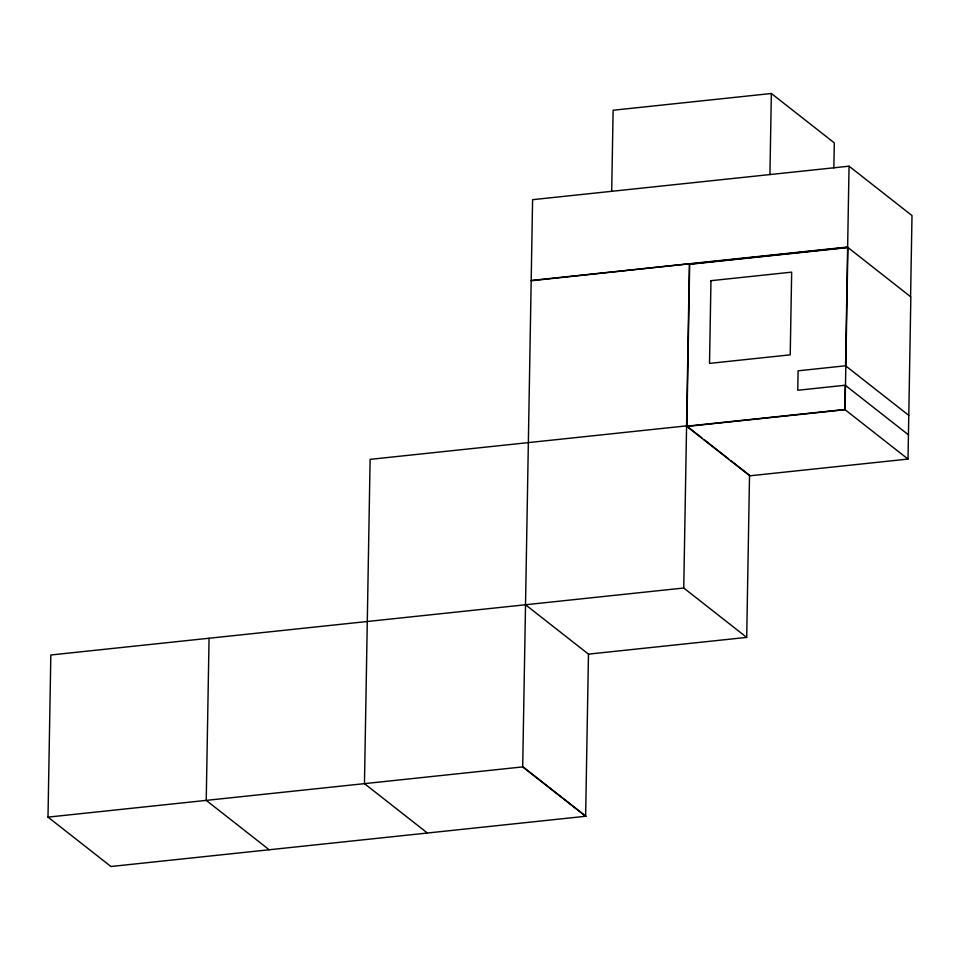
<?xml version="1.0" encoding="UTF-8"?>
<svg xmlns="http://www.w3.org/2000/svg" width="960" height="960" viewBox="0 0 960 960"><rect width="100%" height="100%" fill="white"/><g stroke="black" fill="none" stroke-linecap="round" stroke-linejoin="round"><path stroke-width="1.44" d="M525.516 604.752L588.468 654.132L585.636 816.276L110.952 866.508L48 817.128L50.832 654.984L683.748 588.012L746.7 637.392L749.532 475.248L730.872 460.62M209.064 638.244L206.232 800.376L269.184 849.756M585.636 816.276L522.696 766.896L532.596 199.68L849.048 166.188L912 215.568L910.584 296.64M611.7 191.304L613.116 110.244L771.348 93.492L834.3 142.872L833.868 167.928M689.148 263.796L531.18 280.752M683.748 588.012L689.412 263.736M531.18 280.476L847.38 247.056L910.848 296.928L908.016 459.072L749.784 475.812L686.832 426.432L689.664 264.3M769.932 174.564L771.348 93.492M849.048 166.188L845.568 365.784L798.096 370.812L797.76 390.264L845.232 385.236L844.8 409.488L686.58 426.228M908.016 459.072L845.064 409.692L847.896 247.548L689.4 264.324M689.4 264.096L847.632 247.344M686.832 426.432L845.064 409.692M588.468 654.132L746.7 637.392M48 817.128L522.696 766.896M845.832 365.988L908.772 415.368M845.484 385.44L908.436 434.82M701.736 437.76L686.58 425.868L370.116 459.36L364.464 783.636L427.404 833.016M704.064 439.584L728.544 458.796M522.984 766.86L585.936 816.24M710.964 280.692L709.524 363.384L790.224 354.84L791.664 272.148L710.964 280.692"/></g></svg>
